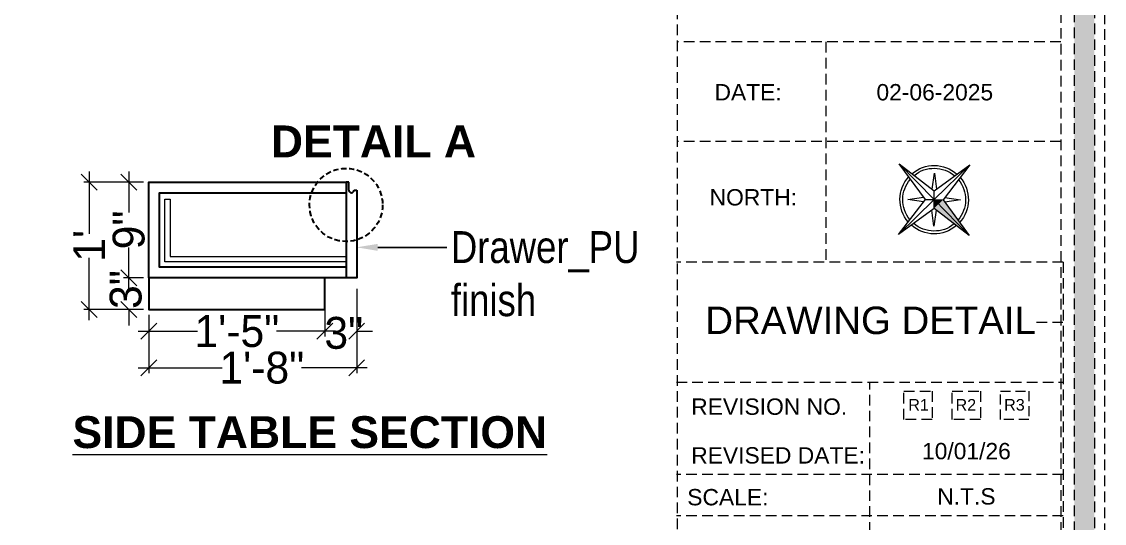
# Model space of a CAD drawing. Header units: millimetres. Extents: x 35877 to 3066687, y -650199 to -40525.
# Drawn here: x 146053.5 to 146155.4, y -180147.4 to -180100.2 of the extents above; entities that cross this region are included whole.
import ezdxf
from ezdxf import colors
from ezdxf.entities.mleader import LeaderData, LeaderLine
from ezdxf.enums import TextEntityAlignment as Align
from ezdxf.math import Vec2, Vec3

# ---------------------------------------------------------------- set-up
doc = ezdxf.new("R2010")
doc.units = ezdxf.units.MM
doc.header["$MEASUREMENT"] = 0
doc.header["$PDMODE"] = 35
doc.linetypes.add('DASHED', pattern=[0.75, 0.5, -0.25])
doc.linetypes.add('DASHEDX2', pattern=[1.5, 1, -0.5])
doc.layers.get('Defpoints').update_dxf_attribs({"color": 220})
for name, color, linetype, lineweight in [('DIM.', 250, 'Continuous', 13), ('Dimension', 10, 'DASHEDX2', 20), ('FURNITURE', 32, 'Continuous', 9), ('furniture dimensions', 1, 'DASHED', 0), ('NAME PLATE', 7, 'Continuous', 25), ('Text', 7, 'Continuous', 15), ('title block', 7, 'Continuous', 9), ('wall', 7, 'Continuous', 30)]:
    doc.layers.add(name, color=color, linetype=linetype, lineweight=lineweight)
doc.styles.add('Arial', font='arial.ttf')
doc.styles.add('century g', font='GOTHIC.TTF')
doc.styles.get("Standard").update_dxf_attribs({"font": 'arial.ttf', "height": 6})
doc.styles.add('style4', font='ARIALN.TTF')
doc.dimstyles.new('Archana', dxfattribs={"dimtxt": 2, "dimasz": 0.75, "dimexe": 0.5, "dimexo": 0.5, "dimgap": 0, "dimtad": 0, "dimzin": 0, "dimdsep": 46, "dimlunit": 4, "dimtxsty": 'century g', "dimblk": 'OBLIQUE', "dimcen": 0, "dimdle": 1, "dimclrd": 256, "dimclre": 256, "dimclrt": 256, "dimadec": 0, "dimazin": 0, "dimtfac": 1, "dimtofl": 0, "dimtmove": 1, "dimatfit": 3, "dimfxl": 1, "dimfxlon": 1, "dimtolj": 1, "dimtzin": 0, "dimlwd": -1, "dimlwe": -1, "dimarcsym": 0})

# ---------------------------------------------------------------- blocks, each defined once
blk = doc.blocks.new('_Oblique')
at = {"layer": 'wall', "color": 0, "lineweight": -2}
blk.add_line((-0.5, -0.5), (0.5, 0.5), dxfattribs=at)
blk = doc.blocks.new('*D736')
at = {"layer": 'Defpoints', "color": 0, "linetype": 'Continuous', "lineweight": 0, "transparency": 16777216}
for p in [(146082.02, -180124.32), (146065.45, -180127.32), (146082.02, -180129.36)]:
    blk.add_point(p, dxfattribs=at)
at = {"layer": 'furniture dimensions', "color": 5, "linetype": 'Continuous', "transparency": 16777216}
for p, q in [((146082.02, -180125.36), (146082.02, -180129.86)), ((146064.45, -180129.36), (146070.02, -180129.36)), ((146083.02, -180129.36), (146077.46, -180129.36))]:
    blk.add_line(p, q, dxfattribs=at)
at = {"layer": 'furniture dimensions', "color": 5, "linetype": 'ByBlock', "transparency": 16777216}
blk.add_line((146065.45, -180127.82), (146065.45, -180129.86), dxfattribs=at)
at = {"layer": 'furniture dimensions', "color": 5, "linetype": 'Continuous', "transparency": 16777216, "xscale": 1.5, "yscale": 1.5, "zscale": 1.5, "rotation": 180}
blk.add_blockref('_Oblique', (146065.45, -180129.36), dxfattribs=at)
at = {"layer": 'furniture dimensions', "color": 5, "linetype": 'Continuous', "transparency": 16777216, "xscale": 1.5, "yscale": 1.5, "zscale": 1.5}
blk.add_blockref('_Oblique', (146082.02, -180129.36), dxfattribs=at)
at = {"layer": 'furniture dimensions', "linetype": 'Continuous', "lineweight": 0, "transparency": 16777216, "insert": (146073.74, -180129.36), "char_height": 3, "attachment_point": 5, "style": 'century g'}
blk.add_mtext('\\A1;1\'-5"', dxfattribs=at)
blk = doc.blocks.new('*D737')
at = {"layer": 'Defpoints', "color": 0, "linetype": 'Continuous', "lineweight": 0, "transparency": 16777216}
for p in [(146085.02, -180124.32), (146082.02, -180127.32), (146085.02, -180129.36)]:
    blk.add_point(p, dxfattribs=at)
at = {"layer": 'furniture dimensions', "color": 5, "linetype": 'Continuous', "transparency": 16777216}
for p, q in [((146085.02, -180125.36), (146085.02, -180129.86)), ((146082.02, -180129.36), (146080.52, -180129.36)), ((146085.02, -180129.36), (146086.52, -180129.36))]:
    blk.add_line(p, q, dxfattribs=at)
at = {"layer": 'furniture dimensions', "color": 5, "linetype": 'ByBlock', "transparency": 16777216}
blk.add_line((146082.02, -180127.82), (146082.02, -180129.86), dxfattribs=at)
at = {"layer": 'furniture dimensions', "color": 5, "linetype": 'Continuous', "transparency": 16777216, "xscale": 1.5, "yscale": 1.5, "zscale": 1.5}
blk.add_blockref('_Oblique', (146082.02, -180129.36), dxfattribs=at)
at = {"layer": 'furniture dimensions', "color": 5, "linetype": 'Continuous', "transparency": 16777216, "xscale": 1.5, "yscale": 1.5, "zscale": 1.5, "rotation": 180}
blk.add_blockref('_Oblique', (146085.02, -180129.36), dxfattribs=at)
at = {"layer": 'furniture dimensions', "linetype": 'Continuous', "lineweight": 0, "transparency": 16777216, "insert": (146083.81, -180129.53), "char_height": 3, "attachment_point": 5, "style": 'century g'}
blk.add_mtext('\\A1;3"', dxfattribs=at)
blk = doc.blocks.new('*D738')
at = {"layer": 'Defpoints', "color": 0, "linetype": 'Continuous', "lineweight": 0, "transparency": 16777216}
for p in [(146063.56, -180124.32), (146065.45, -180124.32), (146065.45, -180127.32)]:
    blk.add_point(p, dxfattribs=at)
at = {"layer": 'furniture dimensions', "color": 5, "linetype": 'Continuous', "transparency": 16777216}
for p, q in [((146063.56, -180124.32), (146063.56, -180122.82)), ((146064.95, -180124.32), (146063.06, -180124.32)), ((146063.56, -180127.32), (146063.56, -180128.82))]:
    blk.add_line(p, q, dxfattribs=at)
at = {"layer": 'furniture dimensions', "color": 5, "linetype": 'ByBlock', "transparency": 16777216}
blk.add_line((146064.95, -180127.32), (146063.06, -180127.32), dxfattribs=at)
at = {"layer": 'furniture dimensions', "color": 5, "linetype": 'Continuous', "transparency": 16777216, "xscale": 1.5, "yscale": 1.5, "zscale": 1.5}
for p, rotation in [((146063.56, -180124.32), 270), ((146063.56, -180127.32), 90)]:
    blk.add_blockref('_Oblique', p, dxfattribs=dict(at, rotation=rotation))
at = {"layer": 'furniture dimensions', "linetype": 'Continuous', "lineweight": 0, "transparency": 16777216, "insert": (146063.28, -180125.43), "char_height": 3, "attachment_point": 5, "rotation": 90, "style": 'century g'}
blk.add_mtext('\\A1;3"', dxfattribs=at)
blk = doc.blocks.new('*D739')
at = {"layer": 'Defpoints', "color": 0, "linetype": 'Continuous', "lineweight": 0, "transparency": 16777216}
for p in [(146063.56, -180115.32), (146065.45, -180115.32), (146065.45, -180124.32)]:
    blk.add_point(p, dxfattribs=at)
at = {"layer": 'furniture dimensions', "color": 5, "linetype": 'Continuous', "transparency": 16777216}
for p, q in [((146064.95, -180115.32), (146063.06, -180115.32)), ((146063.56, -180114.32), (146063.56, -180118.17)), ((146063.56, -180125.32), (146063.56, -180121.47))]:
    blk.add_line(p, q, dxfattribs=at)
at = {"layer": 'furniture dimensions', "color": 5, "linetype": 'ByBlock', "transparency": 16777216}
blk.add_line((146064.95, -180124.32), (146063.06, -180124.32), dxfattribs=at)
at = {"layer": 'furniture dimensions', "color": 5, "linetype": 'Continuous', "transparency": 16777216, "xscale": 1.5, "yscale": 1.5, "zscale": 1.5}
for p, rotation in [((146063.56, -180115.32), 90), ((146063.56, -180124.32), 270)]:
    blk.add_blockref('_Oblique', p, dxfattribs=dict(at, rotation=rotation))
at = {"layer": 'furniture dimensions', "linetype": 'Continuous', "lineweight": 0, "transparency": 16777216, "insert": (146063.56, -180119.82), "char_height": 3, "attachment_point": 5, "rotation": 90, "style": 'century g'}
blk.add_mtext('\\A1;9"', dxfattribs=at)
blk = doc.blocks.new('*D740')
at = {"layer": 'Defpoints', "color": 0, "linetype": 'Continuous', "lineweight": 0, "transparency": 16777216}
for p in [(146065.45, -180115.32), (146059.83, -180127.32), (146065.45, -180127.32)]:
    blk.add_point(p, dxfattribs=at)
at = {"layer": 'furniture dimensions', "color": 5, "linetype": 'ByBlock', "transparency": 16777216}
blk.add_line((146063.83, -180115.32), (146059.33, -180115.32), dxfattribs=at)
at = {"layer": 'furniture dimensions', "color": 5, "linetype": 'Continuous', "transparency": 16777216}
for p, q in [((146059.83, -180114.32), (146059.83, -180120.18)), ((146059.83, -180128.32), (146059.83, -180122.46)), ((146063.83, -180127.32), (146059.33, -180127.32))]:
    blk.add_line(p, q, dxfattribs=at)
at = {"layer": 'furniture dimensions', "color": 5, "linetype": 'Continuous', "transparency": 16777216, "xscale": 1.5, "yscale": 1.5, "zscale": 1.5}
for p, rotation in [((146059.83, -180115.32), 90), ((146059.83, -180127.32), 270)]:
    blk.add_blockref('_Oblique', p, dxfattribs=dict(at, rotation=rotation))
at = {"layer": 'furniture dimensions', "linetype": 'Continuous', "lineweight": 0, "transparency": 16777216, "insert": (146059.83, -180121.32), "char_height": 3, "attachment_point": 5, "rotation": 90, "style": 'century g'}
blk.add_mtext("\\A1;1'", dxfattribs=at)
blk = doc.blocks.new('*D741')
at = {"layer": 'Defpoints', "color": 0, "linetype": 'Continuous', "lineweight": 0, "transparency": 16777216}
for p in [(146085.02, -180124.32), (146065.45, -180127.32), (146085.02, -180132.8)]:
    blk.add_point(p, dxfattribs=at)
at = {"layer": 'furniture dimensions', "color": 5, "linetype": 'ByBlock', "transparency": 16777216}
blk.add_line((146065.45, -180128.8), (146065.45, -180133.3), dxfattribs=at)
at = {"layer": 'furniture dimensions', "color": 5, "linetype": 'Continuous', "transparency": 16777216}
for p, q in [((146085.02, -180128.8), (146085.02, -180133.3)), ((146064.45, -180132.8), (146072.36, -180132.8)), ((146086.02, -180132.8), (146079.81, -180132.8))]:
    blk.add_line(p, q, dxfattribs=at)
at = {"layer": 'furniture dimensions', "color": 5, "linetype": 'Continuous', "transparency": 16777216, "xscale": 1.5, "yscale": 1.5, "zscale": 1.5, "rotation": 180}
blk.add_blockref('_Oblique', (146065.45, -180132.8), dxfattribs=at)
at = {"layer": 'furniture dimensions', "color": 5, "linetype": 'Continuous', "transparency": 16777216, "xscale": 1.5, "yscale": 1.5, "zscale": 1.5}
blk.add_blockref('_Oblique', (146085.02, -180132.8), dxfattribs=at)
at = {"layer": 'furniture dimensions', "linetype": 'Continuous', "lineweight": 0, "transparency": 16777216, "insert": (146076.09, -180132.8), "char_height": 3, "attachment_point": 5, "style": 'century g'}
blk.add_mtext('\\A1;1\'-8"', dxfattribs=at)
blk = doc.blocks.new('aggerg')
at = {"layer": 'Dimension', "color": 42, "true_color": 0xd39e00}
blk.add_lwpolyline([(-1.41, 1.41), (1.41, 1.41), (1.41, -1.41), (-1.41, -1.41)], close=True, dxfattribs=at)
at = {"layer": 'NAME PLATE', "lineweight": 0, "insert": (-0.03, 0.62), "char_height": 1.151, "width": 2.2458, "attachment_point": 2, "style": 'Arial'}
blk.add_mtext('R3', dxfattribs=at)
blk = doc.blocks.new('4t')
at = {"transparency": 33554607}
h = blk.add_hatch(color=1, dxfattribs=at)
h.dxf.hatch_style = 1
h.paths.add_polyline_path([(45531.33, -35822.29), (45529.23, -35821.83), (45528.09, -35837.01)])
h = blk.add_hatch(color=1, dxfattribs=at)
h.dxf.hatch_style = 1
h.paths.add_polyline_path([(45533.44, -35822.75), (45531.33, -35822.29), (45528.09, -35837.01)])
h = blk.add_hatch(color=1, dxfattribs=at)
h.dxf.hatch_style = 1
h.paths.add_polyline_path([(45531.8, -35820.19), (45529.23, -35821.83), (45531.33, -35822.29)])
h = blk.add_hatch(color=1, dxfattribs=at)
h.dxf.hatch_style = 1
h.paths.add_polyline_path([(45531.8, -35820.19), (45531.33, -35822.29), (45533.44, -35822.75)])
at = {"layer": 'title block', "color": 7, "lineweight": 9}
for p, q in [((45535.51, -35803.37), (45530.16, -35817.62)), ((45535.51, -35803.37), (45531.8, -35820.19)), ((45534.36, -35818.55), (45535.51, -35803.37)), ((45530.5, -35816.7), (45526.88, -35812.49)), ((45526.88, -35812.49), (45529.18, -35817.55)), ((45539.5, -35815.27), (45534.44, -35817.57)), ((45535.28, -35818.89), (45539.5, -35815.27)), ((45530.16, -35817.62), (45514.98, -35816.48)), ((45514.98, -35816.48), (45529.23, -35821.83)), ((45514.98, -35816.48), (45531.8, -35820.19)), ((45531.8, -35820.19), (45530.16, -35817.62)), ((45534.36, -35818.55), (45531.8, -35820.19)), ((45548.62, -35823.9), (45534.36, -35818.55)), ((45528.31, -35821.48), (45524.1, -35825.11)), ((45524.1, -35825.11), (45529.16, -35822.81)), ((45531.8, -35820.19), (45528.09, -35837.01)), ((45529.23, -35821.83), (45528.09, -35837.01)), ((45528.09, -35837.01), (45533.44, -35822.75)), ((45531.8, -35820.19), (45529.23, -35821.83)), ((45533.44, -35822.75), (45531.8, -35820.19)), ((45531.8, -35820.19), (45548.62, -35823.9)), ((45533.44, -35822.75), (45548.62, -35823.9)), ((45536.71, -35827.89), (45534.42, -35822.83)), ((45533.09, -35823.67), (45536.71, -35827.89))]:
    blk.add_line(p, q, dxfattribs=at)
for radius, start, end in [(11.79, 81.36, 163.7665), (10.83, 82.4286, 162.6979), (10.83, 352.4286, 72.6979), (11.79, 351.36, 73.7665), (11.79, 171.36, 253.7665), (10.83, 172.4286, 252.6979), (11.79, 261.36, 343.7665), (10.83, 262.4286, 342.6979)]:
    blk.add_arc((45531.8, -35820.19), radius, start, end, dxfattribs=at)

msp = doc.modelspace()

# ---------------------------------------------------------------- hatches: boundary and pattern name
at = {"layer": 'Dimension', "true_color": 0xd39e00, "transparency": 33554687}
h = msp.add_hatch(color=42, dxfattribs=at)
h.paths.add_polyline_path([(145885.9207, -180212.9217), (146154.4882, -180212.9217), (146154.4882, -180023.8837), (145885.9207, -180023.8837)])
h.paths.add_polyline_path([(145887.8056, -180211.0369), (146152.6034, -180211.0369), (146152.6034, -180025.7685), (145887.8056, -180025.7685)], flags=16)

# ---------------------------------------------------------------- linework, layer by layer
at = {"layer": 'Dimension', "color": 42, "true_color": 0xd39e00, "transparency": 33554687}
for p, q in [((146151.3273, -180102.1296, 3.8311), (146115.2398, -180102.1296, 3.8311)), ((146129.2024, -180102.1296, 3.8311), (146129.2024, -180122.8472, 3.8311)), ((146151.3273, -180111.5074, 3.8311), (146115.2398, -180111.5074, 3.8311)), ((146151.546, -180122.8472, 3.8311), (146115.1282, -180122.8472, 3.8311)), ((146151.546, -180122.8472, 3.8311), (146151.546, -180155.8322, 3.8311)), ((146149.034, -180128.5018, 3.8311), (146151.546, -180128.5018, 3.8311)), ((146115.1282, -180134.1564, 3.8311), (146151.546, -180134.1564, 3.8311)), ((146133.3371, -180155.8322, 3.8311), (146133.3371, -180134.1564, 3.8311)), ((146151.546, -180142.8267, 3.8311), (146115.1282, -180142.8267, 3.8311)), ((146151.546, -180146.7316, 3.8311), (146115.1282, -180146.7316, 3.8311))]:
    msp.add_line(p, q, dxfattribs=at)
at = {"layer": 'Dimension', "color": 42, "true_color": 0xd39e00, "transparency": 33554687, "elevation": 3.8311}
for points in [[(145884.9783, -180022.9413), (146155.4307, -180022.9413), (146155.4307, -180213.8642), (145884.9783, -180213.8642)], [(145885.9207, -180023.8837), (146154.4882, -180023.8837), (146154.4882, -180212.9217), (145885.9207, -180212.9217)], [(145887.8056, -180025.7685), (146152.6034, -180025.7685), (146152.6034, -180211.0369), (145887.8056, -180211.0369)], [(146115.2398, -180209.4856), (146115.2398, -180027.3198), (146151.3273, -180027.3198), (146151.3273, -180209.4856)], [(146136.5606, -180134.9952), (146139.2181, -180134.9952), (146139.2181, -180137.6527), (146136.5606, -180137.6527)], [(146141.1128, -180134.9952), (146143.7703, -180134.9952), (146143.7703, -180137.6527), (146141.1128, -180137.6527)]]:
    msp.add_lwpolyline(points, close=True, dxfattribs=at)
at = {"layer": 'FURNITURE', "lineweight": 30, "ltscale": 0.5, "transparency": 33554687}
for p, q in [((146084.0211, -180115.3196, 3.7123), (146084.0211, -180124.3196, 3.7123)), ((146084.2711, -180115.3196, 3.7123), (146084.0211, -180115.3196, 3.7123)), ((146084.2711, -180116.0696, 3.7123), (146084.2711, -180115.3196, 3.7123)), ((146084.7711, -180116.0696, 3.7123), (146085.0211, -180116.0696, 3.7123))]:
    msp.add_line(p, q, dxfattribs=at)
at = {"layer": 'FURNITURE', "lineweight": 30, "ltscale": 0.5, "transparency": 33554687, "elevation": 3.7123}
for points in [[(146085.0211, -180116.0696), (146085.0211, -180124.3196), (146065.4509, -180124.3196), (146065.4509, -180115.3196), (146084.0211, -180115.3196)], [(146084.0211, -180123.3196), (146066.4509, -180123.3196), (146066.4509, -180116.3196), (146084.0211, -180116.3196)]]:
    msp.add_lwpolyline(points, dxfattribs=at)
at = {"layer": 'FURNITURE', "lineweight": 20, "ltscale": 0.5, "transparency": 33554687, "elevation": 3.7123}
msp.add_lwpolyline([(146084.0211, -180122.8196), (146066.9509, -180122.8196), (146066.9509, -180116.9228), (146067.4509, -180116.9228), (146067.4509, -180122.3196), (146084.0211, -180122.3196)], dxfattribs=at)
at = {"layer": 'FURNITURE', "lineweight": 30, "ltscale": 0.5, "transparency": 33554687, "elevation": 3.7123}
msp.add_lwpolyline([(146082.0211, -180124.3196), (146065.4509, -180124.3196), (146065.4509, -180127.3196), (146082.0211, -180127.3196)], close=True, dxfattribs=at)
at = {"layer": 'FURNITURE', "lineweight": 30, "ltscale": 0.5, "transparency": 33554687}
msp.add_arc((146084.5211, -180116.0696, 3.7123), 0.25, 180, 0, dxfattribs=at)
at = {"layer": 'furniture dimensions', "color": 1, "lineweight": 30, "transparency": 33554687}
msp.add_circle((146084.021, -180117.4684, 3.7123), 3.4427, dxfattribs=at)

# ---------------------------------------------------------------- block references
at = {"transparency": 33554687, "xscale": -0.2730348806541595, "yscale": 0.2730348806541595, "zscale": 0.2730348806541595, "rotation": 31.93972284097249}
msp.add_blockref('4t', (151515.1005, -165240.7391, 3.8311), dxfattribs=at)
at = {"layer": 'NAME PLATE', "transparency": 33554687, "xscale": 0.9424296748122485, "yscale": 0.9424296748122485, "zscale": 0.9424296748122485}
msp.add_blockref('aggerg', (146146.9937, -180136.3239, 3.8311), dxfattribs=at)

# ---------------------------------------------------------------- texts
at = {"layer": 'DIM.', "color": 1, "transparency": 33554687, "char_height": 3, "attachment_point": 1}
for s, insert in [('{\\fArial|b1|i0|c0|p34;DETAIL A}', (146076.9415, -180109.9905, 3.7123)), ('{\\fArial|b1|i0|c0|p34;\\LSIDE TABLE SECTION}', (146058.2537, -180137.3531, 3.7123))]:
    msp.add_mtext_dynamic_manual_height_columns(s, width=111.558836, gutter_width=1, heights=[0], dxfattribs=dict(at, insert=insert))
at = {"layer": 'NAME PLATE', "transparency": 33554687, "style": 'Arial'}
for s, height, p in [('DATE:', 1.53828, (146121.8831, -180107.6292, 3.8311)), ('02-06-2025', 1.53828, (146139.4628, -180107.6292, 3.8311)), ('NORTH:', 1.53828, (146122.3741, -180117.5186, 3.8311)), ('DRAWING DETAIL', 2.58836, (146133.4224, -180129.6245, 3.8311)), ('REVISION NO.', 1.538279, (146123.8694, -180137.2221, 3.8311)), ('REVISED DATE: ', 1.538279, (146125.0043, -180141.8086, 3.8311)), ('SCALE:', 1.53828, (146119.9743, -180145.7429, 3.8311))]:
    msp.add_text(s, height=height, dxfattribs=at).set_placement(p, align=Align.CENTER)
for s, p in [('R1', (146136.9679, -180136.8247, 3.8311)), ('R2', (146141.421, -180136.8247, 3.8311))]:
    msp.add_text(s, height=1.08442, dxfattribs=at).set_placement(p)
at = {"layer": 'NAME PLATE', "lineweight": 0, "transparency": 33554687, "char_height": 1.53828, "attachment_point": 2, "style": 'Arial'}
for s, insert, width in [('10/01/26', (146142.4415, -180139.8694, 3.8311), 13.330971), ('N.T.S', (146142.4415, -180144.1277, 3.8311), 3.002305)]:
    msp.add_mtext(s, dxfattribs=dict(at, insert=insert, width=width))

# ---------------------------------------------------------------- dimensions: what is measured, and where the dimension line sits
at = {"layer": 'furniture dimensions', "color": 5, "linetype": 'Continuous', "lineweight": 0, "transparency": 33554687}
for base, p1, p2, picture, middle in [((146059.828, -180127.3196, 3.7123), (146065.4509, -180115.3196, 3.7123), (146065.4509, -180127.3196, 3.7123), '*D740', (146059.828, -180121.3196, 3.7123)), ((146063.5632, -180115.3196, 3.7123), (146065.4509, -180124.3196, 3.7123), (146065.4509, -180115.3196, 3.7123), '*D739', (146063.5632, -180119.8196, 3.7123))]:
    dim = msp.add_linear_dim(base=base, p1=p1, p2=p2, angle=90, dimstyle='Archana', override={"dimtxt": 3, "dimasz": 1.5, "dimdec": 0, "dimclrd": 5, "dimclre": 5, "dimfxl": 4}, dxfattribs=at)
    dim.commit()
    dim.dimension.update_dxf_attribs({"geometry": picture, "text_midpoint": middle})
dim = msp.add_linear_dim(base=(146063.5632, -180124.3196, 3.7123), p1=(146065.4509, -180127.3196, 3.7123), p2=(146065.4509, -180124.3196, 3.7123), angle=90, dimstyle='Archana', override={"dimtxt": 3, "dimasz": 1.5, "dimdec": 0, "dimclrd": 5, "dimclre": 5, "dimfxl": 4}, dxfattribs=at)
dim.commit()
dim.dimension.update_dxf_attribs({"geometry": '*D738', "text_midpoint": (146063.283, -180125.4321, 3.7123), "dimtype": 160})
dim = msp.add_linear_dim(base=(146082.0211, -180129.3606, 3.7123), p1=(146065.4509, -180127.3196, 3.7123), p2=(146082.0211, -180124.3196, 3.7123), dimstyle='Archana', override={"dimtxt": 3, "dimasz": 1.5, "dimdec": 0, "dimclrd": 5, "dimclre": 5, "dimfxl": 4}, dxfattribs=at)
dim.commit()
dim.dimension.update_dxf_attribs({"geometry": '*D736', "text_midpoint": (146073.736, -180129.3606, 3.7123)})
for base, p1, picture, middle in [((146085.0211, -180132.8023, 3.7123), (146065.4509, -180127.3196, 3.7123), '*D741', (146076.0852, -180132.8023, 3.7123)), ((146085.0211, -180129.3606, 3.7123), (146082.0211, -180127.3196, 3.7123), '*D737', (146083.8106, -180129.5328, 3.7123))]:
    dim = msp.add_linear_dim(base=base, p1=p1, p2=(146085.0211, -180124.3196, 3.7123), dimstyle='Archana', override={"dimtxt": 3, "dimasz": 1.5, "dimdec": 0, "dimclrd": 5, "dimclre": 5, "dimfxl": 4}, dxfattribs=at)
    dim.commit()
    dim.dimension.update_dxf_attribs({"geometry": picture, "text_midpoint": middle, "dimtype": 160})

# ---------------------------------------------------------------- leaders
at = {"layer": 'Text', "color": 1, "lineweight": 0, "ltscale": 20, "transparency": 33554687}
ml = msp.add_multileader_mtext('Standard', dxfattribs=at)
ml.set_content('Drawer_PU\\Pfinish', color=1, style='style4')
ml.set_leader_properties()
ml.build(insert=Vec2(0, 0))
ml.multileader.update_dxf_attribs({"dogleg_length": 2.0246, "arrow_head_size": 2})
ctx = ml.context
ctx.base_point, ctx.char_height, ctx.arrow_head_size, ctx.landing_gap_size, ctx.plane_origin = Vec3(146093.4968, -180121.4614, 3.7123), 3, 2, 0.4, Vec3(146032.6161, -180121.4614, 3.7123)
notes = []
notes.append((ctx, [(0, (1, 1, 0), (146091.4723, -180121.4614, 3.7123), (1, 0), 2.0246, [(0, [(146085.0096, -180121.4614, 3.7123)], 0, [])])]))
ctx.mtext.insert = Vec3(146093.8968, -180119.9368, 3.7123)
for ctx, leaders in notes:
    for number, flags, end, landing, length, lines in leaders:
        leader = LeaderData()
        leader.index, (leader.has_last_leader_line, leader.has_dogleg_vector, leader.attachment_direction) = number, flags
        leader.last_leader_point, leader.dogleg_vector, leader.dogleg_length = Vec3(end), Vec3(landing), length
        for number, points, colour, breaks in lines:
            line = LeaderLine()
            line.index, line.vertices, line.color, line.breaks = number, Vec3.list(points), colors.encode_raw_color(colour), breaks
            leader.lines.append(line)
        ctx.leaders.append(leader)

doc.saveas('drawing.dxf')
